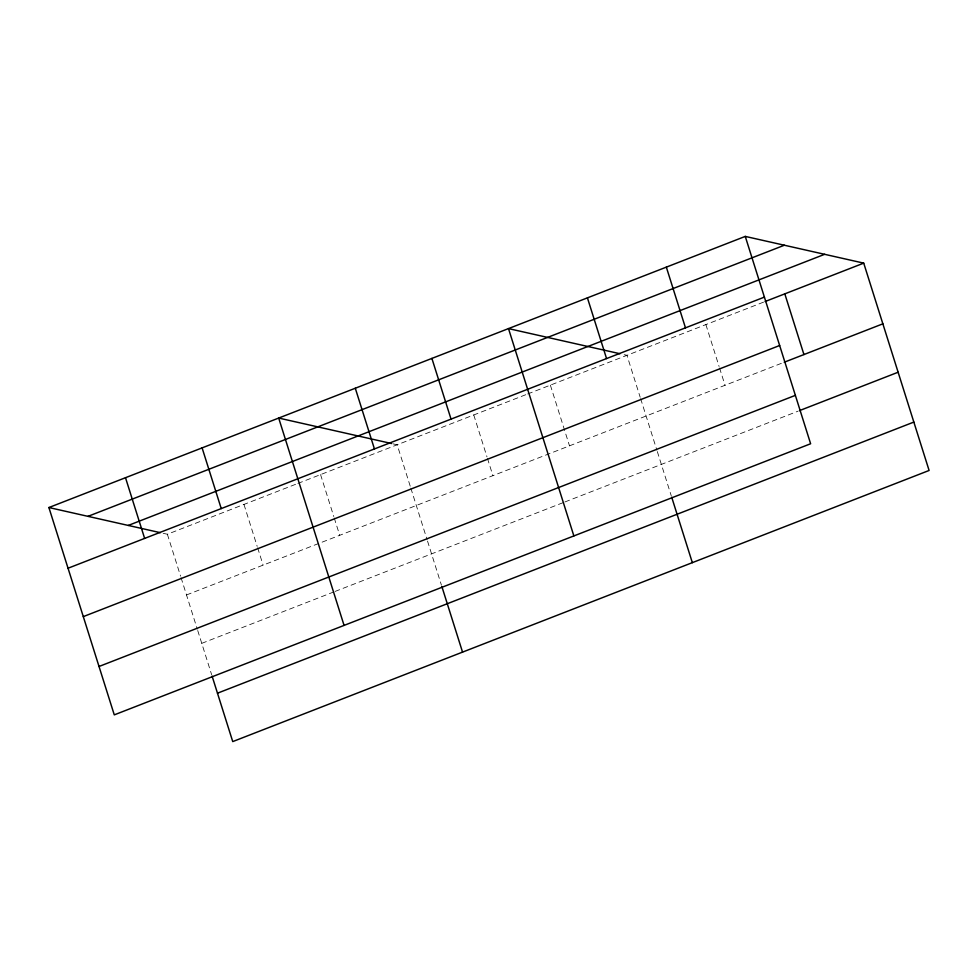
<?xml version="1.0" encoding="UTF-8"?>
<svg xmlns="http://www.w3.org/2000/svg" width="978" height="978" viewBox="0 0 978 978"><rect width="100%" height="100%" fill="white"/><g stroke="black" fill="none" stroke-linecap="round" stroke-linejoin="round"><path stroke-width="0.73" stroke-dasharray="4.89 3.67" d="M163.179 533.303L167.372 534.245L296.456 483.988M297.874 483.438L526.25 394.525M527.668 393.975L763.671 302.092M186.505 594.954L782.803 362.789M201.761 643.341L333.681 591.983M335.099 591.433L563.487 502.509M564.905 501.959L798.06 411.176M624.172 354.684L626.959 355.307L640.174 397.227M392.973 443.841L397.166 444.782L410.381 486.689M705.884 324.586L719.099 366.493M719.551 367.948L725.028 385.283M640.639 398.669L656.874 450.173M657.326 451.591L671.238 495.736M550.369 385.136L569.502 445.834M473.768 414.953L486.983 456.873M487.435 458.315L492.9 475.663M410.833 488.144L427.08 539.636M427.52 541.066L441.445 585.211M320.564 474.599L333.779 516.518M334.231 517.961L339.708 535.308M243.962 504.428L257.177 546.335M257.642 547.79L263.106 565.125M167.372 534.245L180.588 576.164M181.04 577.607L197.275 629.111M197.727 630.529L211.639 674.686"/><path stroke-width="1.47" d="M745.26 236.407L810.628 443.755L114.279 714.869L48.9 507.533L745.26 236.407L863.721 263.131L929.1 470.467L232.74 741.593L212.092 676.104M87.996 516.347L784.356 245.233M128.277 525.43L824.637 254.317M68.044 568.23L764.405 297.116M765.077 301.542L863.721 263.131M83.301 616.617L779.662 345.503M784.209 362.239L882.865 323.828M99.022 666.483L795.371 395.356M799.466 410.626L898.122 372.227M217.483 693.194L913.843 422.08M619.979 353.73L508.499 328.596L573.866 535.932M391.579 443.523L278.693 418.058L344.073 625.407M48.9 507.533L160.38 532.68M784.808 293.852L803.94 354.562M666.336 267.141L685.48 327.838M671.69 497.166L692.338 562.656M587.423 297.862L606.556 358.571M431.897 358.413L451.041 419.122M441.897 586.641L462.545 652.118M355.295 388.242L374.44 448.939M202.104 447.887L221.236 508.584M125.502 477.704L144.634 538.413"/></g></svg>
